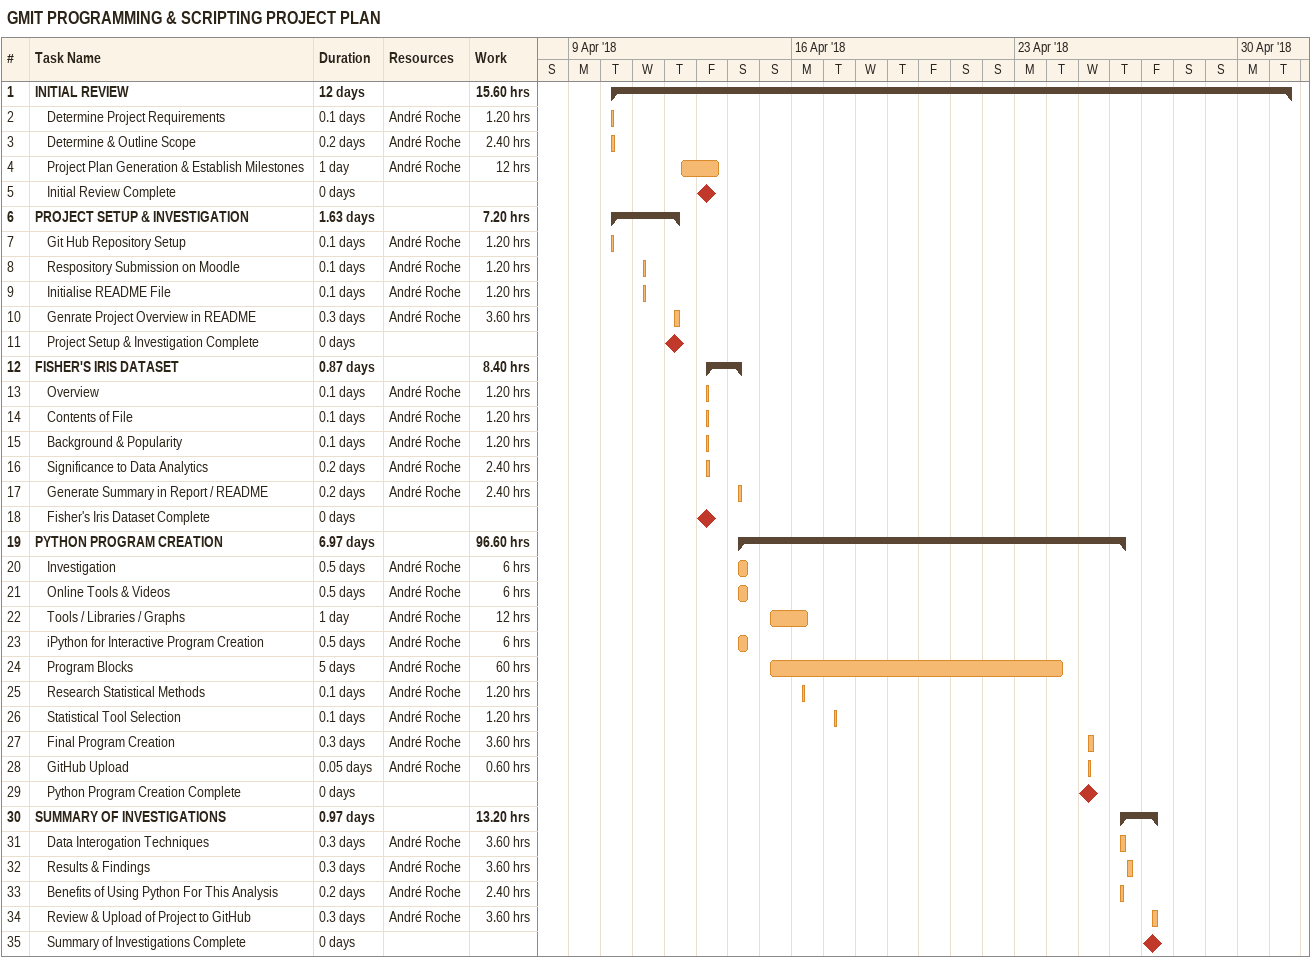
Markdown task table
GMIT PROGRAMMING & SCRIPTING PROJECT PLAN

| ID | Level | Task | Duration | Start | Finish | Resources | Work (h) |
|---|---|---|---|---|---|---|---|
| 1 | 1 | **INITIAL REVIEW** | 12d | 2018-04-10 | 2018-05-01 |  | 15.60 |
| 2 | 2 | Determine Project Requirements | 0.1d | 2018-04-10 | 2018-04-10 | André Roche | 1.20 |
| 3 | 2 | Determine & Outline Scope | 0.2d | 2018-04-10 | 2018-04-10 | André Roche | 2.40 |
| 4 | 2 | Project Plan Generation & Establish Milestones | 1d | 2018-04-12 | 2018-04-13 | André Roche | 12 |
| 5 | 2 | Initial Review Complete | 0d | 2018-04-13 | 2018-04-13 |  |  |
| 6 | 1 | **PROJECT SETUP & INVESTIGATION** | 1.63d | 2018-04-10 | 2018-04-12 |  | 7.20 |
| 7 | 2 | Git Hub Repository Setup | 0.1d | 2018-04-10 | 2018-04-10 | André Roche | 1.20 |
| 8 | 2 | Respository Submission on Moodle | 0.1d | 2018-04-11 | 2018-04-11 | André Roche | 1.20 |
| 9 | 2 | Initialise README File | 0.1d | 2018-04-11 | 2018-04-11 | André Roche | 1.20 |
| 10 | 2 | Genrate Project Overview in README | 0.3d | 2018-04-12 | 2018-04-12 | André Roche | 3.60 |
| 11 | 2 | Project Setup & Investigation Complete | 0d | 2018-04-12 | 2018-04-12 |  |  |
| 12 | 1 | **FISHER'S IRIS DATASET** | 0.87d | 2018-04-13 | 2018-04-14 |  | 8.40 |
| 13 | 2 | Overview | 0.1d | 2018-04-13 | 2018-04-13 | André Roche | 1.20 |
| 14 | 2 | Contents of File | 0.1d | 2018-04-13 | 2018-04-13 | André Roche | 1.20 |
| 15 | 2 | Background & Popularity | 0.1d | 2018-04-13 | 2018-04-13 | André Roche | 1.20 |
| 16 | 2 | Significance to Data Analytics | 0.2d | 2018-04-13 | 2018-04-13 | André Roche | 2.40 |
| 17 | 2 | Generate Summary in Report / README | 0.2d | 2018-04-14 | 2018-04-14 | André Roche | 2.40 |
| 18 | 2 | Fisher's Iris Dataset Complete | 0d | 2018-04-13 | 2018-04-13 |  |  |
| 19 | 1 | **PYTHON PROGRAM CREATION** | 6.97d | 2018-04-14 | 2018-04-26 |  | 96.60 |
| 20 | 2 | Investigation | 0.5d | 2018-04-14 | 2018-04-14 | André Roche | 6 |
| 21 | 2 | Online Tools & Videos | 0.5d | 2018-04-14 | 2018-04-14 | André Roche | 6 |
| 22 | 2 | Tools / Libraries / Graphs | 1d | 2018-04-15 | 2018-04-16 | André Roche | 12 |
| 23 | 2 | iPython for Interactive Program Creation | 0.5d | 2018-04-14 | 2018-04-14 | André Roche | 6 |
| 24 | 2 | Program Blocks | 5d | 2018-04-15 | 2018-04-24 | André Roche | 60 |
| 25 | 2 | Research Statistical Methods | 0.1d | 2018-04-16 | 2018-04-16 | André Roche | 1.20 |
| 26 | 2 | Statistical Tool Selection | 0.1d | 2018-04-17 | 2018-04-17 | André Roche | 1.20 |
| 27 | 2 | Final Program Creation | 0.3d | 2018-04-25 | 2018-04-25 | André Roche | 3.60 |
| 28 | 2 | GitHub Upload | 0.05d | 2018-04-25 | 2018-04-25 | André Roche | 0.60 |
| 29 | 2 | Python Program Creation Complete | 0d | 2018-04-25 | 2018-04-25 |  |  |
| 30 | 1 | **SUMMARY OF INVESTIGATIONS** | 0.97d | 2018-04-26 | 2018-04-27 |  | 13.20 |
| 31 | 2 | Data Interogation Techniques | 0.3d | 2018-04-26 | 2018-04-26 | André Roche | 3.60 |
| 32 | 2 | Results & Findings | 0.3d | 2018-04-26 | 2018-04-26 | André Roche | 3.60 |
| 33 | 2 | Benefits of Using Python For This Analysis | 0.2d | 2018-04-26 | 2018-04-26 | André Roche | 2.40 |
| 34 | 2 | Review & Upload of Project to GitHub | 0.3d | 2018-04-27 | 2018-04-27 | André Roche | 3.60 |
| 35 | 2 | Summary of Investigations Complete | 0d | 2018-04-27 | 2018-04-27 |  |  |
